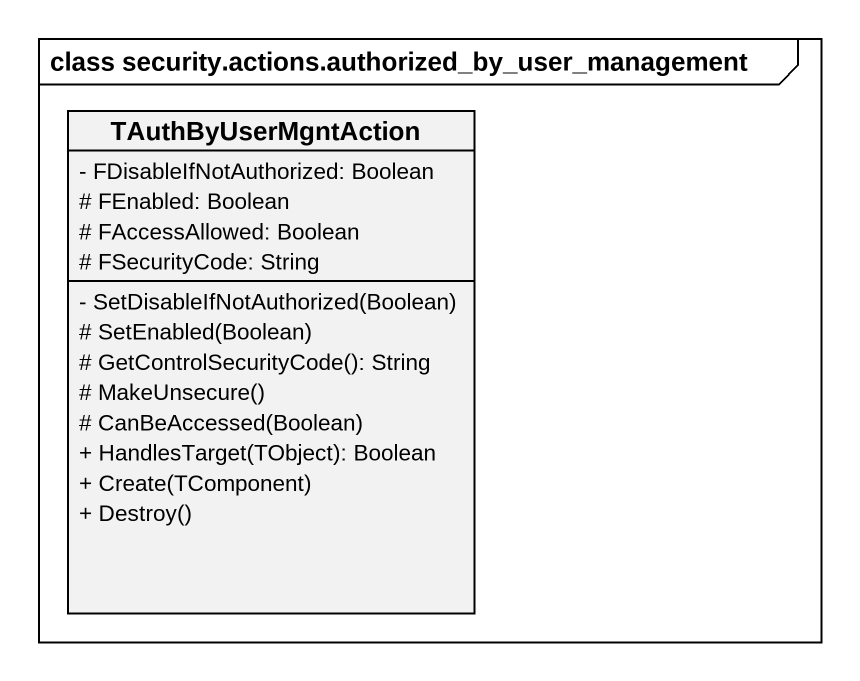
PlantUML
@startuml
mainframe class security.actions.authorized_by_user_management
hide circle
hide empty members
skinparam classAttributeIconSize 0
class TAuthByUserMgntAction {
  - FDisableIfNotAuthorized: Boolean
  # FEnabled: Boolean
  # FAccessAllowed: Boolean
  # FSecurityCode: String
  - SetDisableIfNotAuthorized(Boolean)
  # SetEnabled(Boolean)
  # GetControlSecurityCode(): String
  # MakeUnsecure()
  # CanBeAccessed(Boolean)
  + HandlesTarget(TObject): Boolean
  + Create(TComponent)
  + Destroy()
}
@enduml
